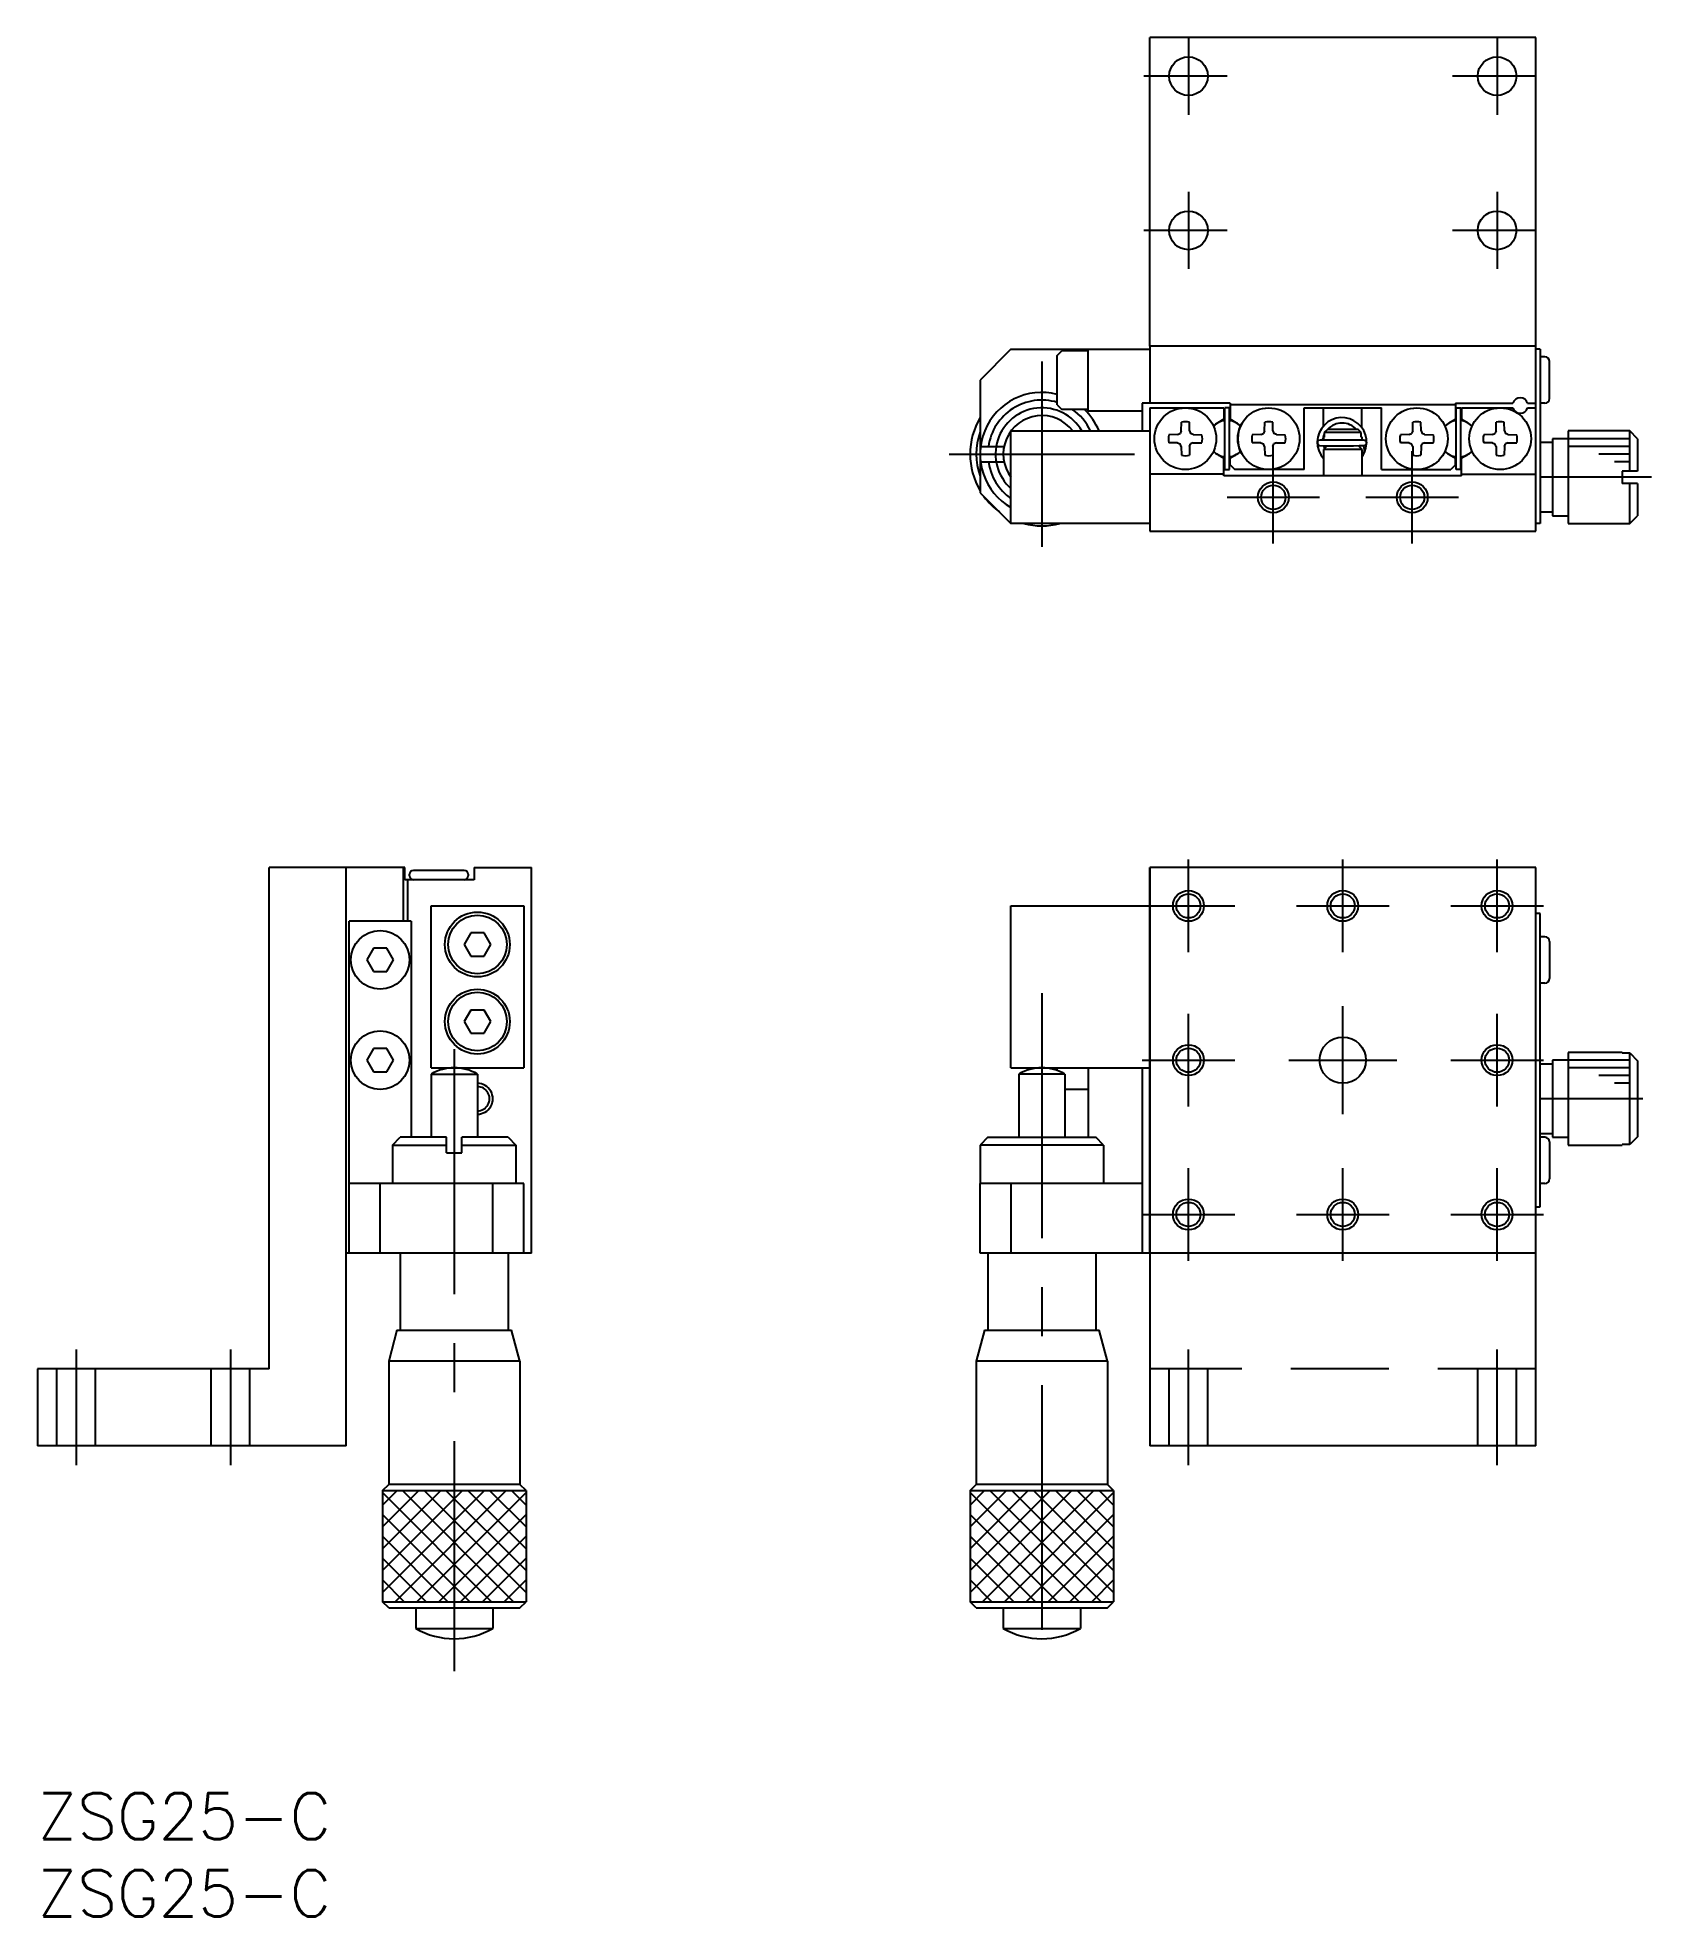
# Model space of a CAD drawing. Extents: x 0 to 105, y -8 to 114.
import ezdxf

# ---------------------------------------------------------------- set-up
doc = ezdxf.new("R2010")
doc.units = 0
doc.header["$LTSCALE"] = 0.5
doc.linetypes.add('CENTER', pattern=[50.8, 31.75, -6.35, 6.35, -6.35])
doc.linetypes.add('DASHED', pattern=[19.05, 12.7, -6.35])
for name, color, linetype in [('MSM_CENTER', 1, 'CENTER'), ('MSM_CONTINUOUS', 7, 'CONTINUOUS'), ('MSM_DASHED', 4, 'DASHED'), ('MSM_NARROW', 5, 'CONTINUOUS'), ('MSM_PART_NUMBER', 7, 'CONTINUOUS')]:
    doc.layers.add(name, color=color, linetype=linetype)
doc.styles.get("Standard").update_dxf_attribs({"font": 'txt.shx', "height": 3, "bigfont": 'bigfont.shx'})

# ---------------------------------------------------------------- blocks, each defined once
blk = doc.blocks.new('*U6')
at = {"layer": 'MSM_PART_NUMBER'}
blk.add_text('ZSG25-C', height=3, dxfattribs=at).set_placement((0, -3))
blk = doc.blocks.new('*U7')
at = {"layer": 'MSM_PART_NUMBER'}
blk.add_text('ZSG25-C', height=3, dxfattribs=at).set_placement((0, -8))

msp = doc.modelspace()

# ---------------------------------------------------------------- linework, layer by layer
at = {"layer": 'MSM_CENTER'}
for p, q in [((74.575835, 113.783252), (74.575835, 108.783253)), ((94.575835, 113.783252), (94.575835, 108.783253)), ((77.075835, 111.283253), (71.683835, 111.283253)), ((97.075838, 111.283253), (91.683838, 111.283253)), ((74.575835, 103.783252), (74.575835, 98.783254)), ((94.575835, 103.783252), (94.575835, 98.783254)), ((77.075835, 101.283254), (71.683835, 101.283254)), ((97.075838, 101.283254), (91.683838, 101.283254)), ((65.075833, 92.783256), (65.075833, 80.78325)), ((59.07583, 86.783253), (71.075836, 86.783253)), ((80.075838, 80.983253), (80.075838, 86.983253)), ((89.075838, 80.983253), (89.075838, 86.983253)), ((104.575839, 85.283253), (97.375839, 85.283253)), ((77.075838, 83.983253), (83.075838, 83.983253)), ((86.075838, 83.983253), (92.075838, 83.983253)), ((74.575838, 54.500001), (74.575838, 60.500001)), ((84.575838, 54.500001), (84.575838, 60.500001)), ((94.575838, 54.500001), (94.575838, 60.500001)), ((71.575838, 57.500001), (77.575838, 57.500001)), ((81.575838, 57.500001), (87.575838, 57.500001)), ((91.575838, 57.500001), (97.575838, 57.500001)), ((65.075837, 51.843099), (65.075837, 7.907)), ((74.575838, 44.500001), (74.575838, 50.500001)), ((84.575838, 44.000001), (84.575838, 51.000001)), ((94.575838, 44.500001), (94.575838, 50.500001)), ((27, 48.208999), (27, 7.907)), ((71.575838, 47.500001), (77.575838, 47.500001)), ((81.075838, 47.500001), (88.075838, 47.500001)), ((91.575838, 47.500001), (97.575838, 47.500001)), ((104.025839, 45.000002), (97.375839, 45.000002)), ((74.575838, 34.5), (74.575838, 40.5)), ((84.575838, 34.5), (84.575838, 40.5)), ((94.575838, 34.5), (94.575838, 40.5)), ((71.575838, 37.5), (77.575838, 37.5)), ((81.575838, 37.5), (87.575838, 37.5)), ((91.575838, 37.5), (97.575838, 37.5)), ((2.5, 28.749999), (2.5, 21.249999)), ((12.5, 28.749999), (12.5, 21.249999)), ((74.575836, 21.249999), (74.575836, 28.749999)), ((94.575836, 21.249999), (94.575836, 28.749999))]:
    msp.add_line(p, q, dxfattribs=at)
at = {"layer": 'MSM_CONTINUOUS'}
for p, q in [((97.075838, 113.783252), (72.075837, 113.783252)), ((72.075837, 93.783253), (72.075837, 113.783252)), ((97.075838, 81.783253), (97.075838, 113.783252)), ((97.075838, 93.783253), (72.075837, 93.783253)), ((72.075838, 93.783253), (72.075838, 90.083253)), ((63.075832, 93.583253), (61.075832, 91.583253)), ((63.075832, 93.583253), (72.075838, 93.583253)), ((66.075838, 93.183252), (66.375839, 93.483253)), ((66.075838, 89.983253), (66.075838, 93.183252)), ((68.075838, 93.483253), (66.375839, 93.483253)), ((68.075838, 89.583253), (68.075838, 93.583253)), ((97.375839, 93.583253), (97.075838, 93.583253)), ((97.375839, 93.583253), (97.375839, 82.283253)), ((97.675839, 93.083253), (97.375839, 93.083253)), ((97.975839, 90.383253), (97.975839, 92.783253)), ((61.075832, 91.583253), (61.075832, 84.283253)), ((66.075838, 89.983253), (66.375839, 89.683252)), ((68.075838, 89.683252), (66.375839, 89.683252)), ((68.075838, 89.583253), (71.575838, 89.583253)), ((77.275835, 90.083253), (71.575838, 90.083253)), ((71.575838, 90.083253), (71.575838, 88.283253)), ((72.075838, 89.783251), (72.075838, 81.783253)), ((72.075838, 89.783251), (76.875836, 89.783251)), ((76.875836, 89.047169), (76.478528, 88.817781)), ((76.875836, 89.783251), (76.875836, 89.047169)), ((76.925835, 85.783253), (76.925835, 89.783253)), ((77.225835, 89.783253), (76.925835, 89.783253)), ((77.225835, 85.783253), (77.225835, 89.783253)), ((77.275835, 90.083253), (77.275835, 89.049597)), ((91.875839, 89.983253), (77.275835, 89.983253)), ((77.673142, 88.817781), (77.275835, 89.047169)), ((82.075838, 89.783253), (87.075838, 89.783253)), ((82.075838, 85.783253), (82.075838, 89.783251)), ((83.305838, 89.783253), (83.305838, 88.583912)), ((85.805838, 88.510343), (85.805838, 89.783253)), ((87.075838, 85.783253), (87.075838, 89.783251)), ((91.478534, 88.817781), (91.875842, 89.047169)), ((91.875839, 90.083253), (95.598869, 90.083253)), ((91.875839, 90.083253), (91.875839, 89.049597)), ((91.925838, 85.783253), (91.925838, 89.783253)), ((91.925838, 89.783253), (92.225838, 89.783253)), ((92.225838, 85.783253), (92.225838, 89.783253)), ((92.275838, 89.783251), (95.598869, 89.783251)), ((92.275838, 89.783251), (92.275838, 89.047169)), ((92.275841, 89.047169), (92.673148, 88.817781)), ((96.552807, 89.783251), (97.075838, 89.783251)), ((96.552808, 90.083253), (97.075838, 90.083253)), ((97.675839, 90.083253), (97.375839, 90.083253)), ((63.075837, 82.283253), (63.075837, 88.283253)), ((63.075837, 88.283253), (72.075838, 88.283253)), ((73.874577, 88.05316), (73.307004, 88.043253)), ((73.874577, 88.05316), (74.034656, 88.124432)), ((74.105928, 88.284511), (74.034656, 88.124432)), ((74.105928, 88.284511), (74.115835, 88.852084)), ((74.645742, 88.284511), (74.635835, 88.852084)), ((74.645742, 88.284511), (74.717014, 88.124432)), ((74.877094, 88.05316), (74.717014, 88.124432)), ((74.877094, 88.05316), (75.444666, 88.043253)), ((79.27458, 88.05316), (78.707007, 88.043253)), ((79.27458, 88.05316), (79.434659, 88.124432)), ((79.505931, 88.284511), (79.434659, 88.124432)), ((79.505931, 88.284511), (79.515838, 88.852084)), ((80.045745, 88.284511), (80.035838, 88.852084)), ((80.045745, 88.284511), (80.117017, 88.124432)), ((80.277097, 88.05316), (80.117017, 88.124432)), ((80.277097, 88.05316), (80.844669, 88.043253)), ((83.111727, 87.693649), (83.012571, 87.665708)), ((83.215406, 87.699518), (83.111727, 87.693649)), ((85.916349, 87.684872), (83.136694, 87.684872)), ((83.325675, 87.703088), (83.215406, 87.699518)), ((83.285698, 87.701953), (83.321876, 87.881619)), ((83.325709, 87.819546), (83.302017, 87.799811)), ((83.321876, 87.881619), (83.375604, 88.035607)), ((83.325838, 87.883253), (83.325838, 87.683253)), ((83.375838, 87.883253), (83.325838, 87.883253)), ((83.363059, 87.962979), (83.3497, 87.969145)), ((83.375838, 87.955353), (83.363059, 87.962979)), ((83.375568, 88.005924), (83.363283, 88.005629)), ((83.369123, 88.019968), (83.375838, 88.013253)), ((83.585889, 88.383253), (83.375838, 88.183253)), ((85.775838, 88.183253), (83.375838, 88.183253)), ((83.375838, 88.183253), (83.375838, 87.883253)), ((85.565788, 88.383253), (83.585889, 88.383253)), ((85.775838, 88.183253), (85.565788, 88.383253)), ((85.775838, 87.883253), (85.775838, 88.183253)), ((85.825838, 87.883253), (85.775838, 87.883253)), ((85.825838, 87.683253), (85.825838, 87.883253)), ((85.906086, 87.696218), (85.826073, 87.699965)), ((86.029283, 87.671842), (85.906086, 87.696218)), ((88.87458, 88.05316), (88.307007, 88.043253)), ((88.87458, 88.05316), (89.034659, 88.124432)), ((89.105931, 88.284511), (89.034659, 88.124432)), ((89.105931, 88.284511), (89.115838, 88.852084)), ((89.645745, 88.284511), (89.635838, 88.852084)), ((89.645745, 88.284511), (89.717017, 88.124432)), ((89.877097, 88.05316), (89.717017, 88.124432)), ((89.877097, 88.05316), (90.444669, 88.043253)), ((94.27458, 88.05316), (93.707007, 88.043253)), ((94.27458, 88.05316), (94.434659, 88.124432)), ((94.505931, 88.284511), (94.434659, 88.124432)), ((94.505931, 88.284511), (94.515838, 88.852084)), ((95.045745, 88.284511), (95.035838, 88.852084)), ((95.045745, 88.284511), (95.117017, 88.124432)), ((95.277097, 88.05316), (95.117017, 88.124432)), ((95.277097, 88.05316), (95.844669, 88.043253)), ((98.175839, 87.783253), (98.175839, 82.783253)), ((99.175839, 87.783253), (98.175839, 87.783253)), ((99.175839, 88.283253), (99.175839, 82.283253)), ((103.175839, 88.283253), (99.175839, 88.283253)), ((103.175839, 85.683253), (103.175839, 88.283253)), ((103.675839, 87.783253), (103.175839, 88.283253)), ((103.675839, 87.783253), (103.675839, 85.683253)), ((61.107203, 87.283253), (62.626344, 87.283253)), ((73.874577, 87.513346), (73.307004, 87.523253)), ((73.874577, 87.513346), (74.034656, 87.442074)), ((74.105928, 87.281994), (74.034656, 87.442074)), ((74.105928, 87.281994), (74.115835, 86.714422)), ((74.645742, 87.281994), (74.635835, 86.714422)), ((74.645742, 87.281994), (74.717014, 87.442074)), ((74.877094, 87.513346), (74.717014, 87.442074)), ((74.877094, 87.513346), (75.444666, 87.523253)), ((76.478527, 86.748723), (76.875836, 86.519336)), ((76.875836, 85.383253), (76.875836, 86.519336)), ((77.673144, 86.748723), (77.275835, 86.519336)), ((77.275835, 86.083253), (77.275835, 86.519336)), ((79.27458, 87.513346), (78.707007, 87.523253)), ((79.27458, 87.513346), (79.434659, 87.442074)), ((79.505931, 87.281994), (79.434659, 87.442074)), ((79.505931, 87.281994), (79.515838, 86.714422)), ((80.045745, 87.281994), (80.035838, 86.714422)), ((80.045745, 87.281994), (80.117017, 87.442074)), ((80.277097, 87.513346), (80.117017, 87.442074)), ((80.277097, 87.513346), (80.844669, 87.523253)), ((82.942334, 87.587426), (82.929467, 87.48262)), ((82.929467, 87.48262), (82.979171, 87.389291)), ((83.012571, 87.665708), (82.942334, 87.587426)), ((82.979171, 87.389291), (83.070761, 87.341245)), ((85.825838, 87.683253), (83.325838, 87.683253)), ((83.325838, 87.683253), (83.332967, 87.676124)), ((83.563868, 87.321283), (83.325838, 87.083253)), ((83.325838, 87.083253), (83.325838, 85.383253)), ((85.825838, 87.083253), (83.325838, 87.083253)), ((83.421136, 87.178673), (83.355424, 87.32531)), ((83.436683, 87.194106), (83.42276, 87.323874)), ((85.825838, 87.083253), (85.58611, 87.322981)), ((85.822, 87.679414), (85.825838, 87.683253)), ((85.825838, 85.383253), (85.825838, 87.083253)), ((85.832608, 86.698029), (85.825838, 86.701441)), ((85.870776, 86.679468), (85.82588, 86.690775)), ((85.838982, 86.694921), (85.832608, 86.698029)), ((85.844937, 86.692128), (85.838982, 86.694921)), ((85.850449, 86.689661), (85.844937, 86.692128)), ((85.855497, 86.687529), (85.850449, 86.689661)), ((85.860062, 86.685741), (85.855497, 86.687529)), ((85.864126, 86.684302), (85.860062, 86.685741)), ((85.867674, 86.68322), (85.864126, 86.684302)), ((85.869926, 86.682658), (85.867674, 86.68322)), ((85.871892, 86.682288), (85.869926, 86.682658)), ((85.873568, 86.682111), (85.871892, 86.682288)), ((85.874951, 86.682128), (85.873568, 86.682111)), ((85.876038, 86.682338), (85.874951, 86.682128)), ((85.876827, 86.682741), (85.876038, 86.682338)), ((85.877315, 86.683335), (85.876827, 86.682741)), ((85.877226, 86.683176), (85.893583, 86.710297)), ((85.877503, 86.684121), (85.877315, 86.683335)), ((85.893583, 86.710297), (85.909437, 86.739725)), ((85.909437, 86.739725), (85.923801, 86.769899)), ((85.92117, 87.320691), (85.915037, 87.333735)), ((85.9343, 87.289967), (85.92117, 87.320691)), ((85.923801, 86.769899), (85.936639, 86.800743)), ((85.945879, 87.258635), (85.9343, 87.289967)), ((85.936639, 86.800743), (85.947921, 86.832182)), ((85.955881, 87.226771), (85.945879, 87.258635)), ((85.947921, 86.832182), (85.957619, 86.864138)), ((85.96428, 87.194454), (85.955881, 87.226771)), ((85.957619, 86.864138), (85.965709, 86.896532)), ((85.971057, 87.161764), (85.96428, 87.194454)), ((85.965709, 86.896532), (85.972173, 86.929285)), ((85.976194, 87.12878), (85.971057, 87.161764)), ((85.972173, 86.929285), (85.976993, 86.962315)), ((85.97968, 87.095585), (85.976194, 87.12878)), ((85.976993, 86.962315), (85.98016, 86.995542)), ((85.981505, 87.062258), (85.97968, 87.095585)), ((85.98016, 86.995542), (85.981665, 87.028883)), ((85.981665, 87.028883), (85.981505, 87.062258)), ((86.00639, 87.347814), (86.0894, 87.406693)), ((86.102836, 87.602675), (86.029283, 87.671842)), ((86.0894, 87.406693), (86.126168, 87.503499)), ((86.126168, 87.503499), (86.102836, 87.602675)), ((88.87458, 87.513346), (88.307007, 87.523253)), ((88.87458, 87.513346), (89.034659, 87.442074)), ((89.105931, 87.281994), (89.034659, 87.442074)), ((89.105931, 87.281994), (89.115838, 86.714422)), ((89.645745, 87.281994), (89.635838, 86.714422)), ((89.645745, 87.281994), (89.717017, 87.442074)), ((89.877097, 87.513346), (89.717017, 87.442074)), ((89.877097, 87.513346), (90.444669, 87.523253)), ((91.478533, 86.748723), (91.875842, 86.519336)), ((91.875839, 86.083253), (91.875839, 86.519336)), ((92.275838, 85.383253), (92.275838, 86.519336)), ((92.67315, 86.748723), (92.275841, 86.519336)), ((94.27458, 87.513346), (93.707007, 87.523253)), ((94.27458, 87.513346), (94.434659, 87.442074)), ((94.505931, 87.281994), (94.434659, 87.442074)), ((94.505931, 87.281994), (94.515838, 86.714422)), ((95.045745, 87.281994), (95.035838, 86.714422)), ((95.045745, 87.281994), (95.117017, 87.442074)), ((95.277097, 87.513346), (95.117017, 87.442074)), ((95.277097, 87.513346), (95.844669, 87.523253)), ((98.175839, 87.533253), (97.375839, 87.533253)), ((61.107203, 86.283253), (62.626344, 86.283253)), ((76.875836, 85.483253), (72.075838, 85.483253)), ((92.275838, 85.383253), (76.875836, 85.383253)), ((76.925835, 85.783253), (77.225835, 85.783253)), ((77.275835, 86.083253), (77.575835, 85.783253)), ((82.075838, 85.783253), (77.575835, 85.783253)), ((87.075838, 85.783253), (91.575839, 85.783253)), ((91.875839, 86.083253), (91.575839, 85.783253)), ((92.225838, 85.783253), (91.925838, 85.783253)), ((92.275838, 85.483253), (97.075835, 85.483253)), ((102.675839, 85.683253), (102.675839, 84.883253)), ((103.675839, 85.683253), (102.675839, 85.683253)), ((61.075832, 84.283253), (63.075832, 82.283253)), ((103.675839, 84.883253), (102.675839, 84.883253)), ((103.175839, 82.283253), (103.175839, 84.883253)), ((103.675839, 84.883253), (103.675839, 82.783253)), ((97.375839, 83.033253), (98.175839, 83.033253)), ((72.075838, 82.283253), (63.075832, 82.283253)), ((72.075838, 81.783253), (97.075838, 81.783253)), ((97.375839, 82.283253), (97.075838, 82.283253)), ((98.175839, 82.783253), (99.175839, 82.783253)), ((99.175839, 82.283253), (103.175839, 82.283253)), ((103.175839, 82.283253), (103.675839, 82.783253)), ((15, 27.499998), (15, 60)), ((23.8, 60), (15, 60)), ((20, 22.499999), (20, 60)), ((23.7, 59.999999), (23.7, 56.499999)), ((23.8, 59.999999), (23.7, 59.999999)), ((23.8, 59.199999), (23.8, 59.999999)), ((27.65, 59.799999), (24.35, 59.799999)), ((28.3, 60), (32, 60)), ((28.3, 59.999999), (28.3, 59.199999)), ((32, 35), (32, 60)), ((97.075839, 60), (72.075837, 60)), ((72.075837, 35), (72.075837, 60)), ((72.07584, 60), (72.07584, 22.499999)), ((97.075836, 22.499999), (97.075836, 60)), ((97.075839, 35), (97.075839, 60)), ((28.3, 59.199999), (23.8, 59.199999)), ((24, 56.499999), (24, 59.199999)), ((24.1, 59.449999), (24.1, 59.549999)), ((27.9, 59.549999), (27.9, 59.449999)), ((25.5, 57.5), (31.5, 57.5)), ((25.5, 47), (25.5, 57.5)), ((31.5, 57.5), (31.5, 47)), ((63.075837, 57.5), (72.075837, 57.5)), ((63.075837, 47), (63.075837, 57.5)), ((20.2, 35), (20.2, 56.5)), ((24.2, 56.5), (20.2, 56.5)), ((24.2, 56.5), (24.2, 42.5)), ((97.375839, 57), (97.075839, 57)), ((97.375839, 38), (97.375839, 57)), ((28.066987, 55.75), (27.633974, 55)), ((27.633974, 55), (28.066987, 54.25)), ((28.933012, 55.75), (28.066987, 55.75)), ((29.366026, 55), (28.933012, 55.75)), ((28.933012, 54.25), (29.366026, 55)), ((97.675839, 55.5), (97.375839, 55.5)), ((97.975839, 55.2), (97.975839, 52.8)), ((21.766987, 54.75), (21.333974, 54)), ((21.333974, 54), (21.766987, 53.25)), ((22.633012, 54.75), (21.766987, 54.75)), ((23.066026, 54), (22.633012, 54.75)), ((22.633012, 53.25), (23.066026, 54)), ((28.066987, 54.25), (28.933012, 54.25)), ((21.766987, 53.25), (22.633012, 53.25)), ((97.675839, 52.5), (97.375839, 52.5)), ((28.066987, 50.75), (27.633974, 50)), ((27.633974, 50), (28.066987, 49.25)), ((28.933012, 50.75), (28.066987, 50.75)), ((29.366026, 50), (28.933012, 50.75)), ((28.933012, 49.25), (29.366026, 50)), ((28.066987, 49.25), (28.933012, 49.25)), ((21.766987, 48.25), (21.333974, 47.5)), ((21.333974, 47.5), (21.766987, 46.75)), ((22.633012, 48.25), (21.766987, 48.25)), ((23.066026, 47.5), (22.633012, 48.25)), ((22.633012, 46.75), (23.066026, 47.5)), ((99.175839, 47.500002), (98.175839, 47.500002)), ((98.175839, 47.500002), (98.175839, 42.500002)), ((102.675839, 48.000002), (99.175839, 48.000002)), ((99.175839, 48.000002), (99.175839, 42.000002)), ((102.675839, 48.000002), (102.675839, 47.973215)), ((102.675839, 47.973215), (103.175839, 47.973215)), ((103.175839, 42.026788), (103.175839, 47.973215)), ((103.175839, 47.973215), (103.675839, 47.467794)), ((21.766987, 46.75), (22.633012, 46.75)), ((25.5, 47), (31.5, 47)), ((25.5, 46.598), (28.499999, 46.598)), ((25.5, 46.598), (25.5, 42.5)), ((28.499999, 46.598), (28.499999, 42.5)), ((63.075837, 47), (72.075837, 47)), ((66.575836, 46.598), (63.575837, 46.598)), ((63.575837, 46.598), (63.575837, 42.5)), ((66.075837, 46.828429), (66.075837, 47)), ((66.575836, 46.598), (66.575836, 42.5)), ((68.075837, 47), (68.075837, 42.5)), ((71.575837, 47), (71.575837, 35)), ((98.175839, 47.250002), (97.375839, 47.250002)), ((103.675839, 47.467794), (103.675839, 42.532209)), ((68.075837, 45.599999), (66.575836, 45.599999)), ((97.375839, 42.750002), (98.175839, 42.750002)), ((23, 42), (23.5, 42.5)), ((23, 42), (23, 39.5)), ((23, 42), (26.5, 42)), ((26.5, 42.5), (23.5, 42.5)), ((26.5, 41.5), (26.5, 42.5)), ((26.5, 41.5), (27.5, 41.5)), ((30.499999, 42.5), (27.5, 42.5)), ((27.5, 41.5), (27.5, 42.5)), ((27.5, 42), (30.999999, 42)), ((30.499999, 42.5), (30.999999, 42)), ((30.999999, 42), (30.999999, 39.5)), ((61.575837, 42.5), (61.075837, 42)), ((69.075836, 42), (61.075837, 42)), ((61.075837, 42), (61.075837, 39.5)), ((61.575837, 42.5), (68.575836, 42.5)), ((69.075836, 42), (68.575836, 42.5)), ((69.075836, 42), (69.075836, 39.5)), ((97.675839, 42.5), (97.375839, 42.5)), ((97.975839, 42.2), (97.975839, 39.8)), ((98.175839, 42.500002), (99.175839, 42.500002)), ((99.175839, 42.000002), (102.675839, 42.000002)), ((102.675839, 42.026788), (102.675839, 42.000002)), ((103.175839, 42.026788), (102.675839, 42.026788)), ((103.675839, 42.532209), (103.175839, 42.026788)), ((31.5, 39.5), (20.2, 39.5)), ((22.2, 35), (22.2, 39.5)), ((29.5, 35), (29.5, 39.5)), ((31.5, 35), (31.5, 39.5)), ((61.075831, 35), (61.075831, 39.5)), ((71.575837, 39.5), (61.075832, 39.5)), ((63.075831, 39.5), (63.075831, 35)), ((97.675839, 39.5), (97.375839, 39.5)), ((97.075839, 38), (97.375839, 38)), ((32, 35), (20, 35)), ((23.500001, 35), (23.500001, 30.000001)), ((30.499999, 35), (30.499999, 30.000001)), ((97.075839, 35), (61.075831, 35)), ((61.575838, 35), (61.575838, 30.000001)), ((68.575836, 35), (68.575836, 30.000001)), ((23.286001, 30.000001), (22.75, 28.000001)), ((23.286001, 30.000001), (30.714001, 30.000001)), ((31.25, 28.000001), (30.714001, 30.000001)), ((61.361838, 30.000001), (60.825837, 28.000001)), ((61.361838, 30.000001), (68.789838, 30.000001)), ((69.325837, 28.000001), (68.789838, 30.000001)), ((15, 27.499998), (0, 27.499998)), ((0, 27.499998), (0, 22.499999)), ((22.75, 28.000001), (22.75, 19.999999)), ((31.25, 28.000001), (22.75, 28.000001)), ((31.25, 28.000001), (31.25, 19.999999)), ((60.825837, 28.000001), (60.825837, 19.999999)), ((69.325837, 28.000001), (60.825837, 28.000001)), ((69.325837, 28.000001), (69.325837, 19.999999)), ((20, 22.499999), (0, 22.499999)), ((97.075836, 22.499999), (72.07584, 22.499999)), ((22.349999, 19.600001), (22.75, 19.999999)), ((22.349999, 19.600001), (31.65, 19.600001)), ((22.349999, 19.600001), (22.349999, 12.399999)), ((31.25, 19.999999), (22.75, 19.999999)), ((31.65, 19.600001), (31.25, 19.999999)), ((31.65, 19.600001), (31.65, 12.399999)), ((60.425836, 19.600001), (60.825837, 19.999999)), ((60.425836, 19.600001), (69.725837, 19.600001)), ((60.425836, 19.600001), (60.425836, 12.399999)), ((69.325837, 19.999999), (60.825837, 19.999999)), ((69.725837, 19.600001), (69.325837, 19.999999)), ((69.725837, 19.600001), (69.725837, 12.399999)), ((22.349999, 12.399999), (31.65, 12.399999)), ((22.75, 12), (22.349999, 12.399999)), ((31.25, 12), (31.65, 12.399999)), ((60.425836, 12.399999), (69.725837, 12.399999)), ((60.825837, 12), (60.425836, 12.399999)), ((69.325837, 12), (69.725837, 12.399999)), ((22.75, 12), (31.25, 12)), ((24.499999, 12), (24.499999, 10.670001)), ((29.5, 12), (29.5, 10.670001)), ((60.825837, 12), (69.325837, 12)), ((62.575836, 12), (62.575836, 10.670001)), ((67.575837, 12), (67.575837, 10.670001)), ((24.499999, 10.670001), (29.5, 10.670001)), ((62.575836, 10.670001), (67.575837, 10.670001))]:
    msp.add_line(p, q, dxfattribs=at)
for centre, radius in [((74.575835, 111.283253), 1.250001), ((94.575835, 111.283253), 1.250001), ((74.575835, 101.283254), 1.250001), ((94.575835, 101.283254), 1.250001), ((74.375835, 87.783253), 2), ((79.775838, 87.783253), 2), ((89.375838, 87.783253), 2), ((94.775838, 87.783253), 2), ((80.075838, 83.983253), 0.7835), ((89.075838, 83.983253), 0.7835), ((74.575838, 57.500001), 0.7835), ((84.575838, 57.500001), 0.7835), ((94.575838, 57.500001), 0.7835), ((28.5, 55), 2.1), ((28.5, 55), 1.9), ((22.2, 54), 1.9), ((28.5, 50), 2.1), ((28.5, 50), 1.9), ((22.2, 47.5), 1.9), ((84.575838, 47.500001), 1.5), ((74.575838, 47.500001), 0.7835), ((94.575838, 47.500001), 0.7835), ((74.575838, 37.5), 0.7835), ((84.575838, 37.5), 0.7835), ((94.575838, 37.5), 0.7835)]:
    msp.add_circle(centre, radius, dxfattribs=at)
for centre, radius, start, end in [((97.675839, 92.783253), 0.3, 0, 90), ((65.075833, 86.783253), 4.000003, 75.522425, 240.000091), ((65.075833, 86.783253), 3.500003, 73.39838, 171.786796), ((96.075838, 89.933253), 0.5, 17.457603, 162.542397), ((97.675839, 90.383253), 0.3, 270, 0), ((65.075833, 86.783253), 4.649997, 149.340824, 210.659176), ((65.075833, 86.783253), 3, 30, 228.189788), ((65.075833, 86.783253), 2.5, 36.869898, 216.87005), ((65.075833, 86.783253), 3.500003, 25.37691, 55.952166), ((65.075833, 86.783253), 4.000003, 22.024295, 46.468782), ((77.075835, 87.783253), 1.1906, 97.237751, 137.071654), ((77.075835, 87.783253), 1.1906, 42.928346, 82.762249), ((84.52648, 87.549488), 1.6, 324.30149473, 221.37485264), ((92.075841, 87.783253), 1.1906, 97.237751, 137.071654), ((92.075841, 87.783253), 1.1906, 42.928346, 82.762249), ((96.075838, 89.933253), 0.5, 197.457839, 342.542161), ((65.075833, 86.783253), 4.249996, 160.250267, 199.749733), ((74.375835, 87.783253), 1.1, 166.327982, 193.672018), ((74.375835, 87.783253), 1.1, 76.327982, 103.672018), ((74.375835, 87.783253), 1.1, 346.327982, 13.672018), ((77.167336, 87.691752), 1.32, 121.454716, 136.867233), ((76.984335, 87.691752), 1.32, 43.132767, 58.545284), ((79.775835, 87.783253), 2, 148.211506, 211.788494), ((79.775838, 87.783253), 1.1, 166.327982, 193.672018), ((79.775838, 87.783253), 1.1, 76.327982, 103.672018), ((79.775838, 87.783253), 1.1, 346.327982, 13.672018), ((84.52648, 87.549488), 1.25, 41.8368663, 138.1631337), ((89.375838, 87.783253), 1.1, 166.327982, 193.672018), ((89.375838, 87.783253), 1.1, 76.327982, 103.672018), ((89.375838, 87.783253), 1.1, 346.327982, 13.672018), ((92.167342, 87.691752), 1.32, 121.454716, 136.867233), ((91.984341, 87.691752), 1.32, 43.132767, 58.545284), ((94.775838, 87.783253), 1.1, 166.327982, 193.672018), ((94.775838, 87.783253), 1.1, 76.327982, 103.672018), ((94.775838, 87.783253), 1.1, 346.327982, 13.672018), ((74.375835, 87.783253), 1.1, 256.327982, 283.672018), ((77.167334, 87.874752), 1.32, 223.131397, 238.545284), ((77.075835, 87.783253), 1.1906, 222.928346, 262.762249), ((77.075835, 87.783253), 1.1906, 277.237751, 317.071654), ((76.984336, 87.874752), 1.32, 301.454716, 316.867195), ((79.775838, 87.783253), 1.1, 256.327982, 283.672018), ((84.45739, 123.625795), 36.311036, 267.81148381, 272.44493507), ((89.375838, 87.783253), 1.1, 256.327982, 283.672018), ((92.16734, 87.874752), 1.32, 223.132805, 238.545284), ((92.075841, 87.783253), 1.1906, 222.928346, 262.762249), ((92.075841, 87.783253), 1.1906, 277.237751, 317.071654), ((91.984342, 87.874752), 1.32, 301.454716, 316.868603), ((94.775838, 87.783253), 1.1, 256.327982, 283.672018), ((65.075833, 86.783253), 3.500003, 188.213204, 235.150209), ((65.075833, 86.783253), 4.649997, 216.275692, 233.724308), ((65.075833, 86.783253), 4.649997, 255.407591, 284.592409), ((24.35, 59.549999), 0.25, 90, 180), ((27.65, 59.549999), 0.25, 360, 90), ((24.35, 59.449999), 0.25, 180, 270), ((27.65, 59.449999), 0.25, 270, 360), ((97.675839, 55.2), 0.3, 0, 90), ((97.675839, 52.8), 0.3, 270, 0), ((27, 44), 3.000001, 59.999, 120.001), ((65.075837, 44), 3.000001, 59.999, 120.001), ((28.5, 44.999999), 0.7835, 270, 90.00007313), ((97.675839, 42.2), 0.3, 0, 90), ((97.675839, 39.8), 0.3, 270, 0), ((27, 15.000001), 5.000001, 239.999, 300.001), ((65.075837, 15.000001), 5.000001, 239.999, 300.001)]:
    msp.add_arc(centre, radius, start, end, dxfattribs=at)
at = {"layer": 'MSM_DASHED'}
for p, q in [((1.25, 22.499998), (1.25, 27.499998)), ((3.75, 22.499998), (3.75, 27.499998)), ((11.25, 22.499998), (11.25, 27.499998)), ((13.75, 22.499998), (13.75, 27.499998)), ((97.075836, 27.499999), (72.07584, 27.499999)), ((73.325836, 22.499999), (73.325836, 27.499999)), ((75.825836, 22.499999), (75.825836, 27.499999)), ((93.325836, 22.499999), (93.325836, 27.499999)), ((95.825836, 22.499999), (95.825836, 27.499999))]:
    msp.add_line(p, q, dxfattribs=at)
at = {"layer": 'MSM_NARROW'}
for p, q in [((103.175839, 87.783253), (99.175839, 87.783253)), ((103.175839, 87.283253), (99.175839, 87.283253)), ((103.175839, 86.783253), (101.175839, 86.783253)), ((103.175839, 86.283253), (102.175839, 86.283253)), ((103.175839, 47.500002), (99.175839, 47.500002)), ((103.175839, 47.000002), (99.175839, 47.000002)), ((103.175839, 46.500002), (101.175839, 46.500002)), ((103.175839, 46.000002), (102.175839, 46.000002)), ((23.294, 19.600001), (22.349999, 18.656)), ((24.708, 19.600001), (22.349999, 17.241999)), ((26.122, 19.600001), (22.349999, 15.827999)), ((27.537001, 19.600001), (22.349999, 14.413999)), ((28.950999, 19.600001), (22.349999, 12.999001)), ((30.364999, 19.600001), (23.164999, 12.399999)), ((30.836, 12.399999), (23.636001, 19.600001)), ((31.65, 12.999001), (25.050001, 19.600001)), ((31.65, 14.413999), (26.463999, 19.600001)), ((31.65, 15.827999), (27.877999, 19.600001)), ((31.65, 17.241999), (29.291999, 19.600001)), ((31.65, 18.656), (30.706999, 19.600001)), ((65.612838, 19.600001), (60.425836, 14.413999)), ((67.026836, 19.600001), (60.425836, 12.999001)), ((61.369837, 19.600001), (60.425836, 18.656)), ((62.783837, 19.600001), (60.425836, 17.241999)), ((64.197837, 19.600001), (60.425836, 15.827999)), ((68.440836, 19.600001), (61.240836, 12.399999)), ((68.911837, 12.399999), (61.711838, 19.600001)), ((69.725837, 12.999001), (63.125838, 19.600001)), ((69.725837, 14.413999), (64.539836, 19.600001)), ((69.725837, 15.827999), (65.953836, 19.600001)), ((69.725837, 17.241999), (67.367836, 19.600001)), ((69.725837, 18.656), (68.782836, 19.600001)), ((29.421, 12.399999), (22.349999, 19.471)), ((31.65, 19.471), (24.578999, 12.399999)), ((67.496837, 12.399999), (60.425836, 19.471)), ((69.725837, 19.471), (62.654836, 12.399999)), ((28.007, 12.399999), (22.349999, 18.057)), ((31.65, 18.057), (25.992999, 12.399999)), ((66.082837, 12.399999), (60.425836, 18.057)), ((69.725837, 18.057), (64.068836, 12.399999)), ((26.593, 12.399999), (22.349999, 16.642999)), ((31.65, 16.642999), (27.408, 12.399999)), ((64.668837, 12.399999), (60.425836, 16.642999)), ((69.725837, 16.642999), (65.483837, 12.399999)), ((25.178999, 12.399999), (22.349999, 15.227999)), ((31.65, 15.227999), (28.822, 12.399999)), ((63.254836, 12.399999), (60.425836, 15.227999)), ((69.725837, 15.227999), (66.897837, 12.399999)), ((23.764999, 12.399999), (22.349999, 13.813999)), ((31.65, 13.813999), (30.236, 12.399999)), ((61.840836, 12.399999), (60.425836, 13.813999)), ((69.725837, 13.813999), (68.311837, 12.399999))]:
    msp.add_line(p, q, dxfattribs=at)
for centre in [(80.075838, 83.983253), (89.075838, 83.983253), (74.575838, 57.500001), (84.575838, 57.500001), (94.575838, 57.500001), (74.575838, 47.500001), (94.575838, 47.500001), (74.575838, 37.5), (84.575838, 37.5), (94.575838, 37.5)]:
    msp.add_circle(centre, 1, dxfattribs=at)
msp.add_arc((28.5, 44.999999), 1, 270, 90.0000573, dxfattribs=at)

# ---------------------------------------------------------------- block references
at = {"layer": 'MSM_CONTINUOUS'}
for name in ['*U6', '*U7']:
    msp.add_blockref(name, (0, 0), dxfattribs=at)

doc.saveas('drawing.dxf')
